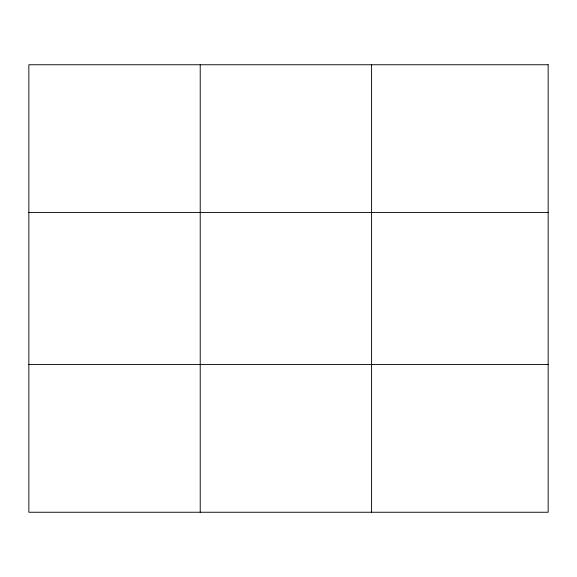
<?xml version="1.0" encoding="UTF-8"?>
<svg xmlns="http://www.w3.org/2000/svg" width="577" height="577" viewBox="0 0 577 577"><rect width="100%" height="100%" fill="white"/><g stroke="black" fill="none" stroke-linecap="round" stroke-linejoin="round"><path stroke-width="0.87" d="M200.219 512.253L200.219 64.747M371.588 512.253L371.588 64.747M28.85 212.423L548.15 212.423M28.85 364.577L548.15 364.577M548.15 64.747L548.15 512.253L28.85 512.253L28.85 64.747L548.15 64.747"/></g></svg>
